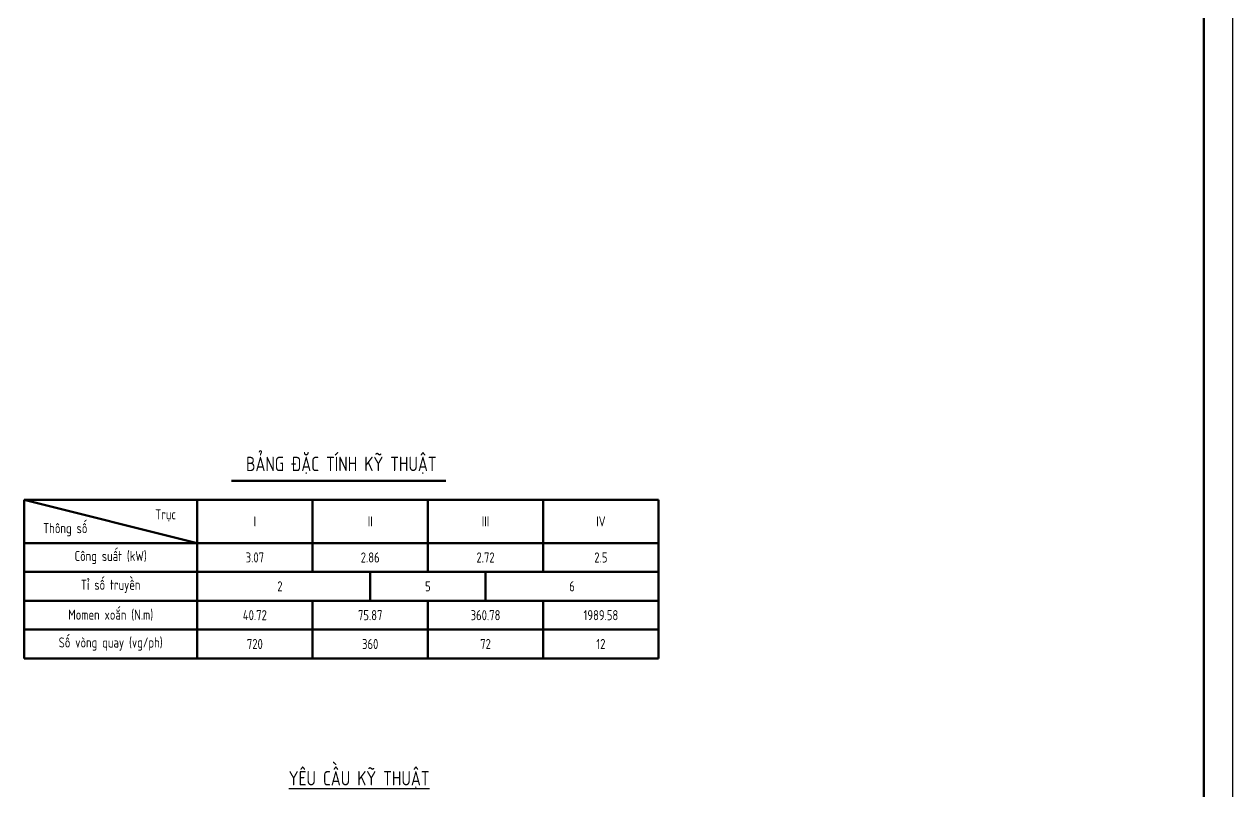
# Model space of a CAD drawing. Header units: millimetres. Extents: x -2161 to -582, y -4625 to -3434.
# Drawn here: x -1391.5 to -972.3, y -4037.2 to -3771.5 of the extents above; entities that cross this region are included whole.
import ezdxf

# ---------------------------------------------------------------- set-up
doc = ezdxf.new("R2010")
doc.units = ezdxf.units.MM
doc.header["$LTSCALE"] = 0.5
for name, color, linetype, lineweight in [('AM_0', 7, 'Continuous', 50), ('AM_4', 3, 'Continuous', 25), ('duong_dam', 7, 'Continuous', 50), ('TEXT', 7, 'Continuous', 25)]:
    doc.layers.add(name, color=color, linetype=linetype, lineweight=lineweight)
doc.styles.add('TCVN', font='tcvn+7284-2003i.ttf', dxfattribs={"width": 0.8, "height": 3.5})

msp = doc.modelspace()

# ---------------------------------------------------------------- linework, layer by layer
at = {"layer": 'AM_0'}
for p, q in [((-982.32, -4264.74), (-982.32, -3443.74)), ((-1319.53, -3929.82), (-1245.19, -3929.82)), ((-1391.47, -3936.34), (-1391.47, -3991.34)), ((-1391.47, -3936.34), (-1331.47, -3951.34)), ((-1171.47, -3936.34), (-1391.47, -3936.34)), ((-1331.47, -3991.34), (-1331.47, -3936.34)), ((-1291.47, -3936.34), (-1291.47, -3961.34)), ((-1251.47, -3936.34), (-1251.47, -3961.34)), ((-1211.47, -3936.34), (-1211.47, -3961.34)), ((-1171.47, -3936.34), (-1171.47, -3991.34)), ((-1391.47, -3951.34), (-1331.47, -3951.34)), ((-1331.47, -3951.34), (-1171.47, -3951.34)), ((-1391.47, -3961.34), (-1331.47, -3961.34)), ((-1331.47, -3961.34), (-1171.47, -3961.34)), ((-1211.47, -3961.34), (-1251.47, -3961.34)), ((-1231.47, -3961.34), (-1231.47, -3971.34)), ((-1391.47, -3971.34), (-1331.47, -3971.34)), ((-1331.47, -3971.34), (-1171.47, -3971.34)), ((-1291.47, -3971.34), (-1291.47, -3991.34)), ((-1251.47, -3971.34), (-1251.47, -3991.34)), ((-1211.47, -3971.34), (-1211.47, -3991.34)), ((-1391.47, -3981.34), (-1331.47, -3981.34)), ((-1331.47, -3981.34), (-1171.47, -3981.34)), ((-1391.47, -3991.34), (-1331.47, -3991.34)), ((-1331.47, -3991.34), (-1171.47, -3991.34))]:
    msp.add_line(p, q, dxfattribs=at)
at = {"layer": 'AM_4'}
msp.add_line((-972.32, -4274.74), (-972.32, -3433.74), dxfattribs=at)
at = {"layer": 'duong_dam'}
msp.add_line((-1271.47, -3961.34), (-1271.47, -3971.34), dxfattribs=at)

# ---------------------------------------------------------------- texts
at = {"layer": 'AM_0', "char_height": 3.5, "attachment_point": 5, "style": 'TCVN'}
for s, width, insert in [('IV', 40, (-1191.47, -3943.84)), ('2.5', 40, (-1191.47, -3956.34)), ('5', 40, (-1251.47, -3966.34)), ('6', 60, (-1201.47, -3966.34)), ('75.87', 40, (-1271.47, -3976.34)), ('360.78', 40, (-1231.47, -3976.34)), ('1989.58', 40, (-1191.47, -3976.34)), ('12', 40, (-1191.47, -3986.34))]:
    msp.add_mtext_dynamic_manual_height_columns(s, width=width, gutter_width=17.5, heights=[0], dxfattribs=dict(at, insert=insert))
at = {"layer": 'duong_dam', "char_height": 3.5, "attachment_point": 5, "style": 'TCVN'}
for s, insert in [('III', (-1231.47, -3943.84)), ('{\\fTCVN 7284|b0|i0|c163|p34;2}.72', (-1231.47, -3956.34)), ('\\pt10.5;72', (-1231.47, -3986.34))]:
    msp.add_mtext_dynamic_manual_height_columns(s, width=40, gutter_width=17.5, heights=[0], dxfattribs=dict(at, insert=insert))
at = {"layer": 'TEXT', "style": 'TCVN'}
for s, width, gutter_width, insert, char_height, attachment_point in [('BẢNG ĐẶC TÍNH KỸ THUẬT ', 180.8793, 35, (-1281.49, -3924.45), 5, 5), ('Trục', 25.1058, 35, (-1342.42, -3941.74), 3.5, 5), ('Thông số', 27.2592, 35, (-1377.22, -3946.72), 3.5, 5), ('I', 40, 35, (-1311.47, -3943.84), 3.5, 5), ('II', 40, 35, (-1271.47, -3943.84), 3.5, 5), ('Công suất (kW)', 60, 35, (-1361.47, -3956.34), 3.5, 5), ('3.07', 40, 35, (-1311.47, -3956.34), 3.5, 5), ('2.86', 40, 35, (-1271.47, -3956.34), 3.5, 5), ('Tỉ số truyền', 60, 35, (-1361.47, -3966.34), 3.5, 5), ('2', 46.667, 35, (-1302.78, -3966.34), 3.5, 5), ('Momen xoắn (N.m)', 60, 35, (-1361.47, -3976.34), 3.5, 5), ('40.72', 40, 35, (-1311.47, -3976.34), 3.5, 5), ('Số vòng quay (vg/ph)', 60, 35, (-1361.47, -3986.34), 3.5, 5), ('720', 40, 35, (-1311.47, -3986.34), 3.5, 5), ('360', 40, 35, (-1271.47, -3986.34), 3.5, 5), ('{\\fTCVN 7284|b1|i0|c0|p34;\\LYÊU CẦU KỸ THUẬT}', 145.071, 20, (-1299.74, -4033.4), 5, 4)]:
    msp.add_mtext_dynamic_manual_height_columns(s, width=width, gutter_width=gutter_width, heights=[0], dxfattribs=dict(at, insert=insert, char_height=char_height, attachment_point=attachment_point))

doc.saveas('drawing.dxf')
